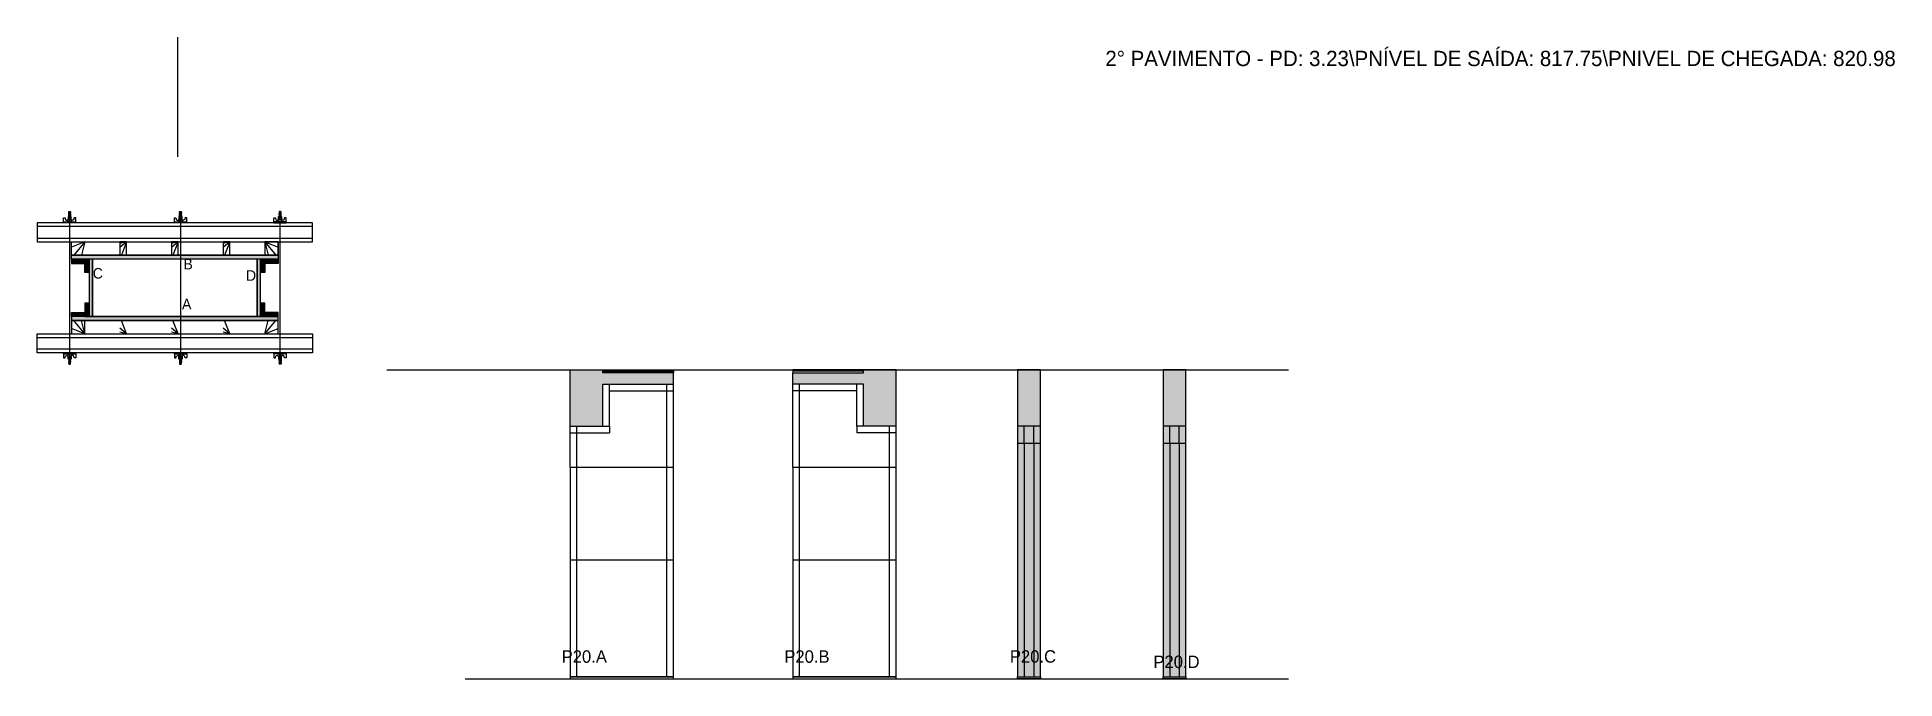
# Model space of a CAD drawing. Header units: metres. Extents: x 1908 to 3851, y 6238 to 6909.
import ezdxf

# ---------------------------------------------------------------- set-up
doc = ezdxf.new("R2010")
doc.units = ezdxf.units.M
for name, color, linetype in [('CHAPA', 7, 'Continuous'), ('COTA', 7, 'Continuous'), ('Hachura', 7, 'Continuous'), ('Madeira', 7, 'Continuous'), ('NOMENCLATURA', 7, 'Continuous'), ('Nível', 7, 'Continuous'), ('Painéis', 7, 'Continuous'), ('Perfil Metálico', 7, 'Continuous'), ('SARR_2.2x7', 7, 'Continuous'), ('SARR_EDITAR', 7, 'Continuous'), ('SARRAFO', 7, 'Continuous'), ('Texto Seção', 7, 'Continuous'), ('TEXTO_GERAL', 7, 'Continuous')]:
    doc.layers.add(name, color=color, linetype=linetype)

msp = doc.modelspace()

# ---------------------------------------------------------------- hatches: boundary and pattern name
at = {"layer": 'COTA'}
h = msp.add_hatch(color=7, dxfattribs=at)
h.dxf.hatch_style = 1
h.paths.add_polyline_path([(2499.5, 6558), (2573.5, 6558), (2573.5, 6558), (2573.5, 6546), (2573.5, 6546), (2499.5, 6546), (2499.5, 6546), (2499.5, 6502), (2499.5, 6502), (2465.5, 6502), (2465.5, 6502), (2465.5, 6561), (2465.5, 6561), (2499.5, 6561), (2499.5, 6561), (2499.5, 6558)])
h = msp.add_hatch(color=7, dxfattribs=at)
h.dxf.hatch_style = 1
h.paths.add_polyline_path([(2772.3, 6558), (2698.3, 6558), (2698.3, 6558), (2698.3, 6546), (2698.3, 6546), (2772.3, 6546), (2772.3, 6546), (2772.3, 6502), (2772.3, 6502), (2806.3, 6502), (2806.3, 6502), (2806.3, 6561), (2806.3, 6561), (2772.3, 6561), (2772.3, 6561), (2772.3, 6558)])
h = msp.add_hatch(color=7, dxfattribs=at)
h.dxf.hatch_style = 1
h.paths.add_polyline_path([(2957.4, 6561), (2933.4, 6561), (2933.4, 6561), (2933.4, 6502), (2933.4, 6502), (2957.4, 6502), (2957.4, 6502), (2957.4, 6561)])
h = msp.add_hatch(color=7, dxfattribs=at)
h.dxf.hatch_style = 1
h.paths.add_polyline_path([(3109.5, 6561), (3085.5, 6561), (3085.5, 6561), (3085.5, 6502), (3085.5, 6502), (3109.5, 6502), (3109.5, 6502), (3109.5, 6561)])
at = {"layer": 'Hachura'}
h = msp.add_hatch(color=7, dxfattribs=at)
h.dxf.hatch_style = 1
h.paths.add_polyline_path([(1943.9, 6676.7), (1943.9, 6680.7), (1943.9, 6680.7), (2159.9, 6680.7), (2159.9, 6680.7), (2159.9, 6676.7), (2159.9, 6676.7), (1943.9, 6676.7)])
h = msp.add_hatch(color=7, dxfattribs=at)
h.dxf.hatch_style = 1
h.paths.add_polyline_path([(1943.9, 6676.7), (1943.9, 6680.7), (1943.9, 6680.7), (2159.9, 6680.7), (2159.9, 6680.7), (2159.9, 6676.7), (2159.9, 6676.7), (1943.9, 6676.7)])
h = msp.add_hatch(color=7, dxfattribs=at)
h.dxf.hatch_style = 1
h.paths.add_polyline_path([(1957.9, 6676.7), (1957.9, 6672.3), (1957.9, 6672.3), (1943.9, 6672.3), (1943.9, 6672.3), (1943.9, 6676.7), (1943.9, 6676.7), (1957.9, 6676.7)])
h = msp.add_hatch(color=7, dxfattribs=at)
h.dxf.hatch_style = 1
h.paths.add_polyline_path([(1962.3, 6676.7), (1957.9, 6676.7), (1957.9, 6676.7), (1957.9, 6662.7), (1957.9, 6662.7), (1962.3, 6662.7), (1962.3, 6662.7), (1962.3, 6676.7)])
h = msp.add_hatch(color=7, dxfattribs=at)
h.dxf.hatch_style = 1
h.paths.add_polyline_path([(1965.9, 6676.7), (1962.3, 6676.7), (1962.3, 6676.7), (1962.3, 6616.7), (1962.3, 6616.7), (1965.9, 6616.7), (1965.9, 6616.7), (1965.9, 6676.7)])
h = msp.add_hatch(color=7, dxfattribs=at)
h.dxf.hatch_style = 1
h.paths.add_polyline_path([(1965.9, 6676.7), (1962.3, 6676.7), (1962.3, 6676.7), (1962.3, 6616.7), (1962.3, 6616.7), (1965.9, 6616.7), (1965.9, 6616.7), (1965.9, 6676.7)])
h = msp.add_hatch(color=7, dxfattribs=at)
h.dxf.hatch_style = 1
h.paths.add_polyline_path([(2141.5, 6676.7), (2137.9, 6676.7), (2137.9, 6676.7), (2137.9, 6616.7), (2137.9, 6616.7), (2141.5, 6616.7), (2141.5, 6616.7), (2141.5, 6676.7)])
h = msp.add_hatch(color=7, dxfattribs=at)
h.dxf.hatch_style = 1
h.paths.add_polyline_path([(2141.5, 6676.7), (2137.9, 6676.7), (2137.9, 6676.7), (2137.9, 6616.7), (2137.9, 6616.7), (2141.5, 6616.7), (2141.5, 6616.7), (2141.5, 6676.7)])
h = msp.add_hatch(color=7, dxfattribs=at)
h.dxf.hatch_style = 1
h.paths.add_polyline_path([(2145.9, 6676.7), (2141.5, 6676.7), (2141.5, 6676.7), (2141.5, 6662.7), (2141.5, 6662.7), (2145.9, 6662.7), (2145.9, 6662.7), (2145.9, 6676.7)])
h = msp.add_hatch(color=7, dxfattribs=at)
h.dxf.hatch_style = 1
h.paths.add_polyline_path([(2145.9, 6676.7), (2145.9, 6672.3), (2145.9, 6672.3), (2159.9, 6672.3), (2159.9, 6672.3), (2159.9, 6676.7), (2159.9, 6676.7), (2145.9, 6676.7)])
h = msp.add_hatch(color=7, dxfattribs=at)
h.dxf.hatch_style = 1
h.paths.add_polyline_path([(1962.3, 6616.7), (1957.9, 6616.7), (1957.9, 6616.7), (1957.9, 6630.7), (1957.9, 6630.7), (1962.3, 6630.7), (1962.3, 6630.7), (1962.3, 6616.7)])
h = msp.add_hatch(color=7, dxfattribs=at)
h.dxf.hatch_style = 1
h.paths.add_polyline_path([(2145.9, 6616.7), (2141.5, 6616.7), (2141.5, 6616.7), (2141.5, 6630.7), (2141.5, 6630.7), (2145.9, 6630.7), (2145.9, 6630.7), (2145.9, 6616.7)])
h = msp.add_hatch(color=7, dxfattribs=at)
h.dxf.hatch_style = 1
h.paths.add_polyline_path([(1957.9, 6616.7), (1957.9, 6621.1), (1957.9, 6621.1), (1943.9, 6621.1), (1943.9, 6621.1), (1943.9, 6616.7), (1943.9, 6616.7), (1957.9, 6616.7)])
h = msp.add_hatch(color=7, dxfattribs=at)
h.dxf.hatch_style = 1
h.paths.add_polyline_path([(1943.9, 6616.7), (1943.9, 6612.7), (1943.9, 6612.7), (2159.9, 6612.7), (2159.9, 6612.7), (2159.9, 6616.7), (2159.9, 6616.7), (1943.9, 6616.7)])
h = msp.add_hatch(color=7, dxfattribs=at)
h.dxf.hatch_style = 1
h.paths.add_polyline_path([(1943.9, 6616.7), (1943.9, 6612.7), (1943.9, 6612.7), (2159.9, 6612.7), (2159.9, 6612.7), (2159.9, 6616.7), (2159.9, 6616.7), (1943.9, 6616.7)])
h = msp.add_hatch(color=7, dxfattribs=at)
h.dxf.hatch_style = 1
h.paths.add_polyline_path([(2145.9, 6616.7), (2145.9, 6621.1), (2145.9, 6621.1), (2159.9, 6621.1), (2159.9, 6621.1), (2159.9, 6616.7), (2159.9, 6616.7), (2145.9, 6616.7)])
h = msp.add_hatch(color=7, dxfattribs=at)
h.dxf.hatch_style = 1
h.paths.add_polyline_path([(2957.4, 6238), (2957.4, 6502), (2957.4, 6502), (2933.4, 6502), (2933.4, 6502), (2933.4, 6238), (2933.4, 6238), (2957.4, 6238)])
h = msp.add_hatch(color=7, dxfattribs=at)
h.dxf.hatch_style = 1
h.paths.add_polyline_path([(3109.5, 6238), (3109.5, 6502), (3109.5, 6502), (3085.5, 6502), (3085.5, 6502), (3085.5, 6238), (3085.5, 6238), (3109.5, 6238)])

# ---------------------------------------------------------------- linework, layer by layer
at = {"layer": 'CHAPA', "color": 7, "lineweight": 25}
for points in [[(1943.9, 6676.7), (1943.9, 6680.7), (2159.9, 6680.7), (2159.9, 6676.7)], [(1943.9, 6676.7), (1943.9, 6680.7), (2159.9, 6680.7), (2159.9, 6676.7)], [(1965.9, 6676.7), (1962.3, 6676.7), (1962.3, 6616.7), (1965.9, 6616.7)], [(1965.9, 6676.7), (1962.3, 6676.7), (1962.3, 6616.7), (1965.9, 6616.7)], [(2141.5, 6676.7), (2137.9, 6676.7), (2137.9, 6616.7), (2141.5, 6616.7)], [(2141.5, 6676.7), (2137.9, 6676.7), (2137.9, 6616.7), (2141.5, 6616.7)], [(1943.9, 6616.7), (1943.9, 6612.7), (2159.9, 6612.7), (2159.9, 6616.7)], [(1943.9, 6616.7), (1943.9, 6612.7), (2159.9, 6612.7), (2159.9, 6616.7)]]:
    msp.add_lwpolyline(points, close=True, dxfattribs=at)
at = {"layer": 'COTA', "color": 7, "lineweight": 25}
for p, q in [((2465.5, 6502), (2465.5, 6561)), ((2465.5, 6561), (2499.5, 6561)), ((2573.5, 6546), (2573.5, 6558)), ((2698.3, 6546), (2698.3, 6558)), ((2806.3, 6561), (2772.3, 6561)), ((2806.3, 6502), (2806.3, 6561))]:
    msp.add_line(p, q, dxfattribs=at)
for points in [[(2957.4, 6502), (2957.4, 6561), (2933.4, 6561), (2933.4, 6502)], [(3109.5, 6502), (3109.5, 6561), (3085.5, 6561), (3085.5, 6502)]]:
    msp.add_lwpolyline(points, dxfattribs=at)
at = {"layer": 'Defpoints', "color": 7, "lineweight": 25}
msp.add_line((2054.9, 6783.7), (2054.9, 6908.7), dxfattribs=at)
at = {"layer": 'Hachura', "color": 7, "lineweight": 25}
for p, q in [((1940.8, 6725.7), (1943, 6724.7)), ((1942.9, 6724.4), (1940.8, 6725.5)), ((1940.8, 6724.6), (1943, 6723.5)), ((1942.9, 6723.3), (1940.8, 6724.3)), ((1940.8, 6723.4), (1943, 6722.3)), ((1942.9, 6722.1), (1940.8, 6723.2)), ((1940.9, 6726.2), (1941.2, 6726.5)), ((1940.9, 6725.8), (1940.9, 6726.2)), ((1940.9, 6726.2), (1940.9, 6726.2)), ((1942.8, 6726.2), (1940.9, 6726.2)), ((1940.9, 6725.8), (1942.8, 6724.9)), ((1940.9, 6725.8), (1942.8, 6724.9)), ((1940.9, 6724.7), (1940.9, 6725.3)), ((1942.8, 6724.3), (1940.9, 6725.3)), ((1940.9, 6724.7), (1942.8, 6723.7)), ((1940.9, 6723.5), (1940.9, 6724.2)), ((1942.8, 6723.2), (1940.9, 6724.2)), ((1940.9, 6723.9), (1940.9, 6724.2)), ((1940.9, 6723.5), (1942.8, 6722.5)), ((1940.9, 6722.3), (1940.9, 6723)), ((1942.8, 6722), (1940.9, 6723)), ((1941.2, 6726.5), (1942.5, 6726.5)), ((1942.8, 6725.5), (1941.5, 6726.2)), ((1942.9, 6725.6), (1941.8, 6726.2)), ((1941.9, 6725.5), (1941.9, 6571.7)), ((1942.3, 6726.2), (1943, 6725.8)), ((1942.8, 6726.2), (1942.5, 6726.5)), ((1942.6, 6726.2), (1942.8, 6726)), ((1942.8, 6726), (1942.8, 6726.2)), ((1942.8, 6725.5), (1942.8, 6724.9)), ((1942.8, 6723.7), (1942.8, 6724.3)), ((1942.8, 6723), (1942.8, 6723.2)), ((1942.8, 6723), (1942.8, 6722.5)), ((2056.8, 6725.7), (2059, 6724.7)), ((2058.9, 6724.4), (2056.8, 6725.5)), ((2056.8, 6724.6), (2059, 6723.5)), ((2058.9, 6723.3), (2056.8, 6724.3)), ((2056.8, 6723.4), (2059, 6722.3)), ((2058.9, 6722.1), (2056.8, 6723.2)), ((2056.9, 6726.2), (2057.2, 6726.5)), ((2056.9, 6725.8), (2056.9, 6726.2)), ((2056.9, 6726.2), (2056.9, 6726.2)), ((2058.8, 6726.2), (2056.9, 6726.2)), ((2056.9, 6725.8), (2058.8, 6724.9)), ((2056.9, 6725.8), (2058.8, 6724.9)), ((2056.9, 6724.7), (2056.9, 6725.3)), ((2058.8, 6724.3), (2056.9, 6725.3)), ((2056.9, 6724.7), (2058.8, 6723.7)), ((2056.9, 6723.5), (2056.9, 6724.2)), ((2058.8, 6723.2), (2056.9, 6724.2)), ((2056.9, 6723.9), (2056.9, 6724.2)), ((2056.9, 6723.5), (2058.8, 6722.5)), ((2056.9, 6722.3), (2056.9, 6723)), ((2058.8, 6722), (2056.9, 6723)), ((2057.2, 6726.5), (2058.5, 6726.5)), ((2058.8, 6725.5), (2057.5, 6726.2)), ((2058.9, 6725.6), (2057.8, 6726.2)), ((2057.9, 6725.5), (2057.9, 6571.7)), ((2058.3, 6726.2), (2059, 6725.8)), ((2058.8, 6726.2), (2058.5, 6726.5)), ((2058.6, 6726.2), (2058.8, 6726)), ((2058.8, 6726), (2058.8, 6726.2)), ((2058.8, 6725.5), (2058.8, 6724.9)), ((2058.8, 6723.7), (2058.8, 6724.3)), ((2058.8, 6723), (2058.8, 6723.2)), ((2058.8, 6723), (2058.8, 6722.5)), ((2161.5, 6726.2), (2160.9, 6725.8)), ((2160.9, 6725.6), (2162, 6726.2)), ((2163, 6725.7), (2160.9, 6724.7)), ((2160.9, 6724.4), (2163.1, 6725.5)), ((2163, 6724.6), (2160.9, 6723.5)), ((2160.9, 6723.3), (2163.1, 6724.3)), ((2163, 6723.4), (2160.9, 6722.3)), ((2160.9, 6722.1), (2163.1, 6723.2)), ((2161, 6726.2), (2161.3, 6726.5)), ((2161.3, 6726.2), (2161, 6726)), ((2161, 6726), (2161, 6726.2)), ((2161, 6725.5), (2162.3, 6726.2)), ((2161, 6726.2), (2163, 6726.2)), ((2163, 6725.8), (2161, 6724.9)), ((2163, 6725.8), (2161, 6724.9)), ((2161, 6725.5), (2161, 6724.9)), ((2161, 6724.3), (2163, 6725.3)), ((2163, 6724.7), (2161, 6723.7)), ((2161, 6723.7), (2161, 6724.3)), ((2161, 6723.2), (2163, 6724.2)), ((2163, 6723.5), (2161, 6722.5)), ((2161, 6723), (2161, 6723.2)), ((2161, 6723), (2161, 6722.5)), ((2161, 6722), (2163, 6723)), ((2162.6, 6726.5), (2161.3, 6726.5)), ((2161.9, 6725.5), (2161.9, 6571.7)), ((2163, 6726.2), (2162.6, 6726.5)), ((2163, 6725.8), (2163, 6726.2)), ((2163, 6726.2), (2163, 6726.2)), ((2163, 6724.7), (2163, 6725.3)), ((2163, 6723.5), (2163, 6724.2)), ((2163, 6723.9), (2163, 6724.2)), ((2163, 6722.3), (2163, 6723)), ((1935.5, 6714.7), (1935.5, 6719.8)), ((1935.5, 6719.8), (1937.1, 6719.8)), ((1935.5, 6715.6), (1948.4, 6715.6)), ((1935.5, 6715.6), (1940.6, 6715.6)), ((1948.4, 6714.7), (1935.5, 6714.7)), ((1935.6, 6715.6), (1935.6, 6714.7)), ((1935.8, 6715.6), (1935.8, 6714.7)), ((1936.2, 6715.6), (1936.2, 6714.7)), ((1936.6, 6715.6), (1936.6, 6714.7)), ((1937.1, 6719.8), (1937.7, 6717.6)), ((1937.5, 6715.6), (1937.5, 6714.7)), ((1938, 6717.4), (1940, 6717.4)), ((1938.9, 6715.6), (1938.9, 6714.7)), ((1947.4, 6714.7), (1939.6, 6714.7)), ((1940, 6718.2), (1943.8, 6718.2)), ((1940, 6715.6), (1940, 6718.2)), ((1941.9, 6715.6), (1940, 6715.6)), ((1943.6, 6721.4), (1940.2, 6721.4)), ((1940.2, 6721.4), (1940.2, 6718.2)), ((1943.6, 6721.3), (1940.2, 6721.3)), ((1940.6, 6715.6), (1941.3, 6715.6)), ((1942, 6721.4), (1940.8, 6722)), ((1940.9, 6722.3), (1942.8, 6721.4)), ((1941.8, 6721.4), (1940.9, 6721.8)), ((1940.9, 6721.4), (1940.9, 6721.8)), ((1941, 6715.3), (1941, 6715.5)), ((1941, 6714.8), (1941, 6715.3)), ((1941.3, 6721.4), (1941.3, 6718.2)), ((1941.6, 6715.6), (1941.6, 6717.6)), ((1941.9, 6715.6), (1941.9, 6714.7)), ((1942.1, 6717.6), (1942.1, 6715.6)), ((1942.8, 6722), (1942.8, 6721.4)), ((1942.8, 6721.4), (1942.8, 6718.2)), ((1942.9, 6715.5), (1942.9, 6715)), ((1943.6, 6718.2), (1943.6, 6721.4)), ((1943.8, 6718.2), (1943.6, 6718.2)), ((1943.8, 6718.2), (1943.6, 6718.2)), ((1943.8, 6718.2), (1943.8, 6715.6)), ((1945.8, 6717.4), (1943.8, 6717.4)), ((1944.9, 6715.6), (1944.9, 6714.7)), ((1946.7, 6719.8), (1946.1, 6717.6)), ((1946.4, 6715.6), (1946.4, 6714.7)), ((1948.4, 6719.8), (1946.7, 6719.8)), ((1947.2, 6715.6), (1947.2, 6714.7)), ((1947.7, 6715.6), (1947.7, 6714.7)), ((1948, 6715.6), (1948, 6714.7)), ((1948.2, 6715.6), (1948.2, 6714.7)), ((1948.4, 6715.6), (1948.4, 6719.8)), ((1948.4, 6715.6), (1948.4, 6714.7)), ((2051.5, 6714.7), (2051.5, 6719.8)), ((2051.5, 6719.8), (2053.1, 6719.8)), ((2051.5, 6715.6), (2064.4, 6715.6)), ((2051.5, 6715.6), (2056.6, 6715.6)), ((2064.4, 6714.7), (2051.5, 6714.7)), ((2051.6, 6715.6), (2051.6, 6714.7)), ((2051.8, 6715.6), (2051.8, 6714.7)), ((2052.2, 6715.6), (2052.2, 6714.7)), ((2052.6, 6715.6), (2052.6, 6714.7)), ((2053.1, 6719.8), (2053.7, 6717.6)), ((2053.5, 6715.6), (2053.5, 6714.7)), ((2054, 6717.4), (2056, 6717.4)), ((2054.9, 6715.6), (2054.9, 6714.7)), ((2063.4, 6714.7), (2055.6, 6714.7)), ((2056, 6718.2), (2059.8, 6718.2)), ((2056, 6715.6), (2056, 6718.2)), ((2057.9, 6715.6), (2056, 6715.6)), ((2059.6, 6721.4), (2056.2, 6721.4)), ((2056.2, 6721.4), (2056.2, 6718.2)), ((2059.6, 6721.3), (2056.2, 6721.3)), ((2056.6, 6715.6), (2057.3, 6715.6)), ((2058, 6721.4), (2056.8, 6722)), ((2056.9, 6722.3), (2058.8, 6721.4)), ((2057.8, 6721.4), (2056.9, 6721.8)), ((2056.9, 6721.4), (2056.9, 6721.8)), ((2057, 6715.3), (2057, 6715.5)), ((2057, 6714.8), (2057, 6715.3)), ((2057.3, 6721.4), (2057.3, 6718.2)), ((2057.6, 6715.6), (2057.6, 6717.6)), ((2057.9, 6715.6), (2057.9, 6714.7)), ((2058.1, 6717.6), (2058.1, 6715.6)), ((2058.8, 6722), (2058.8, 6721.4)), ((2058.8, 6721.4), (2058.8, 6718.2)), ((2058.9, 6715.5), (2058.9, 6715)), ((2059.6, 6718.2), (2059.6, 6721.4)), ((2059.8, 6718.2), (2059.6, 6718.2)), ((2059.8, 6718.2), (2059.6, 6718.2)), ((2059.8, 6718.2), (2059.8, 6715.6)), ((2061.8, 6717.4), (2059.8, 6717.4)), ((2060.9, 6715.6), (2060.9, 6714.7)), ((2062.7, 6719.8), (2062.1, 6717.6)), ((2062.4, 6715.6), (2062.4, 6714.7)), ((2064.4, 6719.8), (2062.7, 6719.8)), ((2063.2, 6715.6), (2063.2, 6714.7)), ((2063.7, 6715.6), (2063.7, 6714.7)), ((2064, 6715.6), (2064, 6714.7)), ((2064.2, 6715.6), (2064.2, 6714.7)), ((2064.4, 6715.6), (2064.4, 6719.8)), ((2064.4, 6715.6), (2064.4, 6714.7)), ((2155.5, 6715.6), (2155.5, 6719.8)), ((2155.5, 6719.8), (2157.1, 6719.8)), ((2168.4, 6715.6), (2155.5, 6715.6)), ((2155.5, 6715.6), (2155.5, 6714.7)), ((2155.5, 6714.7), (2168.4, 6714.7)), ((2155.6, 6715.6), (2155.6, 6714.7)), ((2155.8, 6715.6), (2155.8, 6714.7)), ((2156.2, 6715.6), (2156.2, 6714.7)), ((2156.4, 6714.7), (2164.2, 6714.7)), ((2156.6, 6715.6), (2156.6, 6714.7)), ((2157.1, 6719.8), (2157.7, 6717.6)), ((2157.5, 6715.6), (2157.5, 6714.7)), ((2158, 6717.4), (2160, 6717.4)), ((2158.9, 6715.6), (2158.9, 6714.7)), ((2163.9, 6718.2), (2160, 6718.2)), ((2160, 6718.2), (2160, 6715.6)), ((2160, 6718.2), (2160.2, 6718.2)), ((2160, 6718.2), (2160.2, 6718.2)), ((2160.2, 6721.4), (2163.6, 6721.4)), ((2160.2, 6718.2), (2160.2, 6721.4)), ((2160.2, 6721.3), (2163.6, 6721.3)), ((2160.9, 6715.5), (2160.9, 6715)), ((2163, 6722.3), (2161, 6721.4)), ((2161, 6722), (2161, 6721.4)), ((2161, 6721.4), (2161, 6718.2)), ((2161.7, 6717.6), (2161.7, 6715.6)), ((2161.8, 6721.4), (2163.1, 6722)), ((2161.9, 6715.6), (2163.9, 6715.6)), ((2161.9, 6715.6), (2161.9, 6714.7)), ((2162, 6721.4), (2163, 6721.8)), ((2162.2, 6715.6), (2162.2, 6717.6)), ((2162.6, 6721.4), (2162.6, 6718.2)), ((2163.2, 6715.6), (2162.6, 6715.6)), ((2162.9, 6715.3), (2162.9, 6715.5)), ((2162.9, 6714.8), (2162.9, 6715.3)), ((2163, 6721.4), (2163, 6721.8)), ((2168.4, 6715.6), (2163.2, 6715.6)), ((2163.6, 6721.4), (2163.6, 6718.2)), ((2163.9, 6715.6), (2163.9, 6718.2)), ((2165.8, 6717.4), (2163.9, 6717.4)), ((2165, 6715.6), (2165, 6714.7)), ((2166.7, 6719.8), (2166.1, 6717.6)), ((2166.4, 6715.6), (2166.4, 6714.7)), ((2168.4, 6719.8), (2166.7, 6719.8)), ((2167.2, 6715.6), (2167.2, 6714.7)), ((2167.7, 6715.6), (2167.7, 6714.7)), ((2168, 6715.6), (2168, 6714.7)), ((2168.2, 6715.6), (2168.2, 6714.7)), ((2168.4, 6714.7), (2168.4, 6719.8)), ((1948.4, 6578.7), (1935.5, 6578.7)), ((1935.5, 6578.7), (1935.5, 6573.5)), ((1935.5, 6577.8), (1948.4, 6577.8)), ((1935.5, 6577.8), (1940.6, 6577.8)), ((1935.5, 6573.5), (1937.1, 6573.5)), ((1935.6, 6577.8), (1935.6, 6578.7)), ((1935.8, 6577.8), (1935.8, 6578.7)), ((1936.2, 6577.8), (1936.2, 6578.7)), ((1936.6, 6577.8), (1936.6, 6578.7)), ((1937.1, 6573.5), (1937.7, 6575.7)), ((1937.5, 6577.8), (1937.5, 6578.7)), ((1938, 6576), (1940, 6576)), ((1938.9, 6577.8), (1938.9, 6578.7)), ((1947.4, 6578.7), (1939.6, 6578.7)), ((1941.9, 6577.8), (1940, 6577.8)), ((1940, 6577.8), (1940, 6575.2)), ((1940, 6575.2), (1943.8, 6575.2)), ((1940.2, 6572), (1940.2, 6575.2)), ((1943.6, 6572), (1940.2, 6572)), ((1943.6, 6572), (1940.2, 6572)), ((1940.6, 6577.8), (1941.3, 6577.8)), ((1942, 6572), (1940.8, 6571.3)), ((1942.9, 6571.2), (1940.8, 6570.2)), ((1940.8, 6569.9), (1943, 6571)), ((1942.9, 6570.1), (1940.8, 6569)), ((1940.8, 6568.8), (1943, 6569.9)), ((1942.9, 6568.9), (1940.8, 6567.9)), ((1940.8, 6567.6), (1943, 6568.7)), ((1940.9, 6571), (1942.8, 6572)), ((1941.8, 6572), (1940.9, 6571.5)), ((1940.9, 6572), (1940.9, 6571.5)), ((1942.8, 6571.3), (1940.9, 6570.4)), ((1940.9, 6571), (1940.9, 6570.4)), ((1940.9, 6569.8), (1942.8, 6570.8)), ((1942.8, 6570.2), (1940.9, 6569.2)), ((1940.9, 6569.8), (1940.9, 6569.2)), ((1940.9, 6568.7), (1942.8, 6569.6)), ((1940.9, 6569.4), (1940.9, 6569.2)), ((1942.8, 6569), (1940.9, 6568)), ((1940.9, 6568.7), (1940.9, 6568)), ((1940.9, 6567.5), (1942.8, 6568.5)), ((1940.9, 6567.5), (1942.8, 6568.5)), ((1940.9, 6567.5), (1940.9, 6567.2)), ((1941, 6578.5), (1941, 6578.1)), ((1941, 6578.1), (1941, 6577.9)), ((1941.3, 6572), (1941.3, 6575.2)), ((1942.8, 6567.8), (1941.5, 6567.2)), ((1941.6, 6577.8), (1941.6, 6575.8)), ((1942.9, 6567.8), (1941.8, 6567.2)), ((1941.9, 6577.8), (1941.9, 6578.7)), ((1942.1, 6575.8), (1942.1, 6577.8)), ((1942.3, 6567.2), (1943, 6567.5)), ((1942.8, 6572), (1942.8, 6575.2)), ((1942.8, 6571.3), (1942.8, 6572)), ((1942.8, 6570.4), (1942.8, 6570.8)), ((1942.8, 6570.4), (1942.8, 6570.2)), ((1942.8, 6569.6), (1942.8, 6569)), ((1942.8, 6567.8), (1942.8, 6568.5)), ((1942.9, 6577.9), (1942.9, 6578.3)), ((1943.6, 6575.2), (1943.6, 6572)), ((1943.8, 6575.2), (1943.6, 6575.2)), ((1943.8, 6575.2), (1943.6, 6575.2)), ((1945.8, 6576), (1943.8, 6576)), ((1943.8, 6575.2), (1943.8, 6577.8)), ((1944.9, 6577.8), (1944.9, 6578.7)), ((1946.7, 6573.5), (1946.1, 6575.7)), ((1946.4, 6577.8), (1946.4, 6578.7)), ((1948.4, 6573.5), (1946.7, 6573.5)), ((1947.2, 6577.8), (1947.2, 6578.7)), ((1947.7, 6577.8), (1947.7, 6578.7)), ((1948, 6577.8), (1948, 6578.7)), ((1948.2, 6577.8), (1948.2, 6578.7)), ((1948.4, 6577.8), (1948.4, 6578.7)), ((1948.4, 6577.8), (1948.4, 6573.5)), ((2064.4, 6578.7), (2051.5, 6578.7)), ((2051.5, 6578.7), (2051.5, 6573.5)), ((2051.5, 6577.8), (2064.4, 6577.8)), ((2051.5, 6577.8), (2056.6, 6577.8)), ((2051.5, 6573.5), (2053.1, 6573.5)), ((2051.6, 6577.8), (2051.6, 6578.7)), ((2051.8, 6577.8), (2051.8, 6578.7)), ((2052.2, 6577.8), (2052.2, 6578.7)), ((2052.6, 6577.8), (2052.6, 6578.7)), ((2053.1, 6573.5), (2053.7, 6575.7)), ((2053.5, 6577.8), (2053.5, 6578.7)), ((2054, 6576), (2056, 6576)), ((2054.9, 6577.8), (2054.9, 6578.7)), ((2063.4, 6578.7), (2055.6, 6578.7)), ((2057.9, 6577.8), (2056, 6577.8)), ((2056, 6577.8), (2056, 6575.2)), ((2056, 6575.2), (2059.8, 6575.2)), ((2056.2, 6572), (2056.2, 6575.2)), ((2059.6, 6572), (2056.2, 6572)), ((2059.6, 6572), (2056.2, 6572)), ((2056.6, 6577.8), (2057.3, 6577.8)), ((2058, 6572), (2056.8, 6571.3)), ((2058.9, 6571.2), (2056.8, 6570.2)), ((2056.8, 6569.9), (2059, 6571)), ((2058.9, 6570.1), (2056.8, 6569)), ((2056.8, 6568.8), (2059, 6569.9)), ((2058.9, 6568.9), (2056.8, 6567.9)), ((2056.8, 6567.6), (2059, 6568.7)), ((2056.9, 6571), (2058.8, 6572)), ((2057.8, 6572), (2056.9, 6571.5)), ((2056.9, 6572), (2056.9, 6571.5)), ((2058.8, 6571.3), (2056.9, 6570.4)), ((2056.9, 6571), (2056.9, 6570.4)), ((2056.9, 6569.8), (2058.8, 6570.8)), ((2058.8, 6570.2), (2056.9, 6569.2)), ((2056.9, 6569.8), (2056.9, 6569.2)), ((2056.9, 6568.7), (2058.8, 6569.6)), ((2056.9, 6569.4), (2056.9, 6569.2)), ((2058.8, 6569), (2056.9, 6568)), ((2056.9, 6568.7), (2056.9, 6568)), ((2056.9, 6567.5), (2058.8, 6568.5)), ((2056.9, 6567.5), (2058.8, 6568.5)), ((2056.9, 6567.5), (2056.9, 6567.2)), ((2057, 6578.5), (2057, 6578.1)), ((2057, 6578.1), (2057, 6577.9)), ((2057.3, 6572), (2057.3, 6575.2)), ((2058.8, 6567.8), (2057.5, 6567.2)), ((2057.6, 6577.8), (2057.6, 6575.8)), ((2058.9, 6567.8), (2057.8, 6567.2)), ((2057.9, 6577.8), (2057.9, 6578.7)), ((2058.1, 6575.8), (2058.1, 6577.8)), ((2058.3, 6567.2), (2059, 6567.5)), ((2058.8, 6572), (2058.8, 6575.2)), ((2058.8, 6571.3), (2058.8, 6572)), ((2058.8, 6570.4), (2058.8, 6570.8)), ((2058.8, 6570.4), (2058.8, 6570.2)), ((2058.8, 6569.6), (2058.8, 6569)), ((2058.8, 6567.8), (2058.8, 6568.5)), ((2058.9, 6577.9), (2058.9, 6578.3)), ((2059.6, 6575.2), (2059.6, 6572)), ((2059.8, 6575.2), (2059.6, 6575.2)), ((2059.8, 6575.2), (2059.6, 6575.2)), ((2061.8, 6576), (2059.8, 6576)), ((2059.8, 6575.2), (2059.8, 6577.8)), ((2060.9, 6577.8), (2060.9, 6578.7)), ((2062.7, 6573.5), (2062.1, 6575.7)), ((2062.4, 6577.8), (2062.4, 6578.7)), ((2064.4, 6573.5), (2062.7, 6573.5)), ((2063.2, 6577.8), (2063.2, 6578.7)), ((2063.7, 6577.8), (2063.7, 6578.7)), ((2064, 6577.8), (2064, 6578.7)), ((2064.2, 6577.8), (2064.2, 6578.7)), ((2064.4, 6577.8), (2064.4, 6578.7)), ((2064.4, 6577.8), (2064.4, 6573.5)), ((2155.5, 6578.7), (2168.4, 6578.7)), ((2155.5, 6577.8), (2155.5, 6578.7)), ((2168.4, 6577.8), (2155.5, 6577.8)), ((2155.5, 6577.8), (2155.5, 6573.5)), ((2155.5, 6573.5), (2157.1, 6573.5)), ((2155.6, 6577.8), (2155.6, 6578.7)), ((2155.8, 6577.8), (2155.8, 6578.7)), ((2156.2, 6577.8), (2156.2, 6578.7)), ((2156.4, 6578.7), (2164.2, 6578.7)), ((2156.6, 6577.8), (2156.6, 6578.7)), ((2157.1, 6573.5), (2157.7, 6575.7)), ((2157.5, 6577.8), (2157.5, 6578.7)), ((2158, 6576), (2160, 6576)), ((2158.9, 6577.8), (2158.9, 6578.7)), ((2160, 6575.2), (2160, 6577.8)), ((2163.9, 6575.2), (2160, 6575.2)), ((2160, 6575.2), (2160.2, 6575.2)), ((2160, 6575.2), (2160.2, 6575.2)), ((2160.2, 6575.2), (2160.2, 6572)), ((2160.2, 6572), (2163.6, 6572)), ((2160.2, 6572), (2163.6, 6572)), ((2160.9, 6577.9), (2160.9, 6578.3)), ((2160.9, 6571.2), (2163.1, 6570.2)), ((2163, 6569.9), (2160.9, 6571)), ((2160.9, 6570.1), (2163.1, 6569)), ((2163, 6568.8), (2160.9, 6569.9)), ((2160.9, 6568.9), (2163.1, 6567.9)), ((2163, 6567.6), (2160.9, 6568.7)), ((2160.9, 6567.8), (2162, 6567.2)), ((2161.5, 6567.2), (2160.9, 6567.5)), ((2161, 6572), (2161, 6575.2)), ((2161, 6571.3), (2161, 6572)), ((2163, 6571), (2161, 6572)), ((2161, 6571.3), (2163, 6570.4)), ((2161, 6570.4), (2161, 6570.8)), ((2163, 6569.8), (2161, 6570.8)), ((2161, 6570.4), (2161, 6570.2)), ((2161, 6570.2), (2163, 6569.2)), ((2161, 6569.6), (2161, 6569)), ((2163, 6568.7), (2161, 6569.6)), ((2161, 6569), (2163, 6568)), ((2163, 6567.5), (2161, 6568.5)), ((2161, 6567.8), (2161, 6568.5)), ((2163, 6567.5), (2161, 6568.5)), ((2161, 6567.8), (2162.3, 6567.2)), ((2161.7, 6575.8), (2161.7, 6577.8)), ((2161.8, 6572), (2163.1, 6571.3)), ((2161.9, 6577.8), (2161.9, 6578.7)), ((2161.9, 6577.8), (2163.9, 6577.8)), ((2162, 6572), (2163, 6571.5)), ((2162.2, 6577.8), (2162.2, 6575.8)), ((2163.2, 6577.8), (2162.6, 6577.8)), ((2162.6, 6572), (2162.6, 6575.2)), ((2162.9, 6578.5), (2162.9, 6578.1)), ((2162.9, 6578.1), (2162.9, 6577.9)), ((2163, 6572), (2163, 6571.5)), ((2163, 6571), (2163, 6570.4)), ((2163, 6569.8), (2163, 6569.2)), ((2163, 6569.4), (2163, 6569.2)), ((2163, 6568.7), (2163, 6568)), ((2163, 6567.5), (2163, 6567.2)), ((2168.4, 6577.8), (2163.2, 6577.8)), ((2163.6, 6572), (2163.6, 6575.2)), ((2163.9, 6577.8), (2163.9, 6575.2)), ((2165.8, 6576), (2163.9, 6576)), ((2165, 6577.8), (2165, 6578.7)), ((2166.7, 6573.5), (2166.1, 6575.7)), ((2166.4, 6577.8), (2166.4, 6578.7)), ((2168.4, 6573.5), (2166.7, 6573.5)), ((2167.2, 6577.8), (2167.2, 6578.7)), ((2167.7, 6577.8), (2167.7, 6578.7)), ((2168, 6577.8), (2168, 6578.7)), ((2168.2, 6577.8), (2168.2, 6578.7)), ((2168.4, 6578.7), (2168.4, 6573.5)), ((1940.9, 6567.2), (1940.9, 6567.2)), ((1940.9, 6567.2), (1941.2, 6566.9)), ((1942.8, 6567.2), (1940.9, 6567.2)), ((1941.2, 6566.9), (1942.5, 6566.9)), ((1942.8, 6567.2), (1942.5, 6566.9)), ((1942.6, 6567.2), (1942.8, 6567.3)), ((1942.8, 6567.3), (1942.8, 6567.2)), ((2056.9, 6567.2), (2056.9, 6567.2)), ((2056.9, 6567.2), (2057.2, 6566.9)), ((2058.8, 6567.2), (2056.9, 6567.2)), ((2057.2, 6566.9), (2058.5, 6566.9)), ((2058.8, 6567.2), (2058.5, 6566.9)), ((2058.6, 6567.2), (2058.8, 6567.3)), ((2058.8, 6567.3), (2058.8, 6567.2)), ((2161.3, 6567.2), (2161, 6567.3)), ((2161, 6567.3), (2161, 6567.2)), ((2161, 6567.2), (2161.3, 6566.9)), ((2161, 6567.2), (2163, 6567.2)), ((2162.6, 6566.9), (2161.3, 6566.9)), ((2163, 6567.2), (2162.6, 6566.9)), ((2163, 6567.2), (2163, 6567.2))]:
    msp.add_line(p, q, dxfattribs=at)
at = {"layer": 'Madeira', "color": 7, "lineweight": 25}
for p, q in [((1957.9, 6694.7), (1943.9, 6689.3)), ((1957.9, 6694.7), (1946.4, 6680.7)), ((1957.9, 6694.7), (1954.4, 6680.7)), ((2001.4, 6694.7), (1994.4, 6688.9)), ((2001.4, 6694.7), (1994.4, 6692.9)), ((2001.4, 6694.7), (1996, 6680.7)), ((2055.4, 6694.7), (2048.4, 6688.9)), ((2055.4, 6694.7), (2048.4, 6692.9)), ((2055.4, 6694.7), (2050, 6680.7)), ((2109.4, 6694.7), (2102.4, 6688.9)), ((2109.4, 6694.7), (2102.4, 6692.9)), ((2109.4, 6694.7), (2104, 6680.7)), ((2145.9, 6694.7), (2157.4, 6680.7)), ((2145.9, 6694.7), (2149.4, 6680.7)), ((2145.9, 6694.7), (2159.9, 6689.2)), ((1957.9, 6598.7), (1946.4, 6612.7)), ((1957.9, 6598.7), (1954.4, 6612.7)), ((2001.4, 6598.7), (1996, 6612.7)), ((2055.4, 6598.7), (2050, 6612.7)), ((2109.4, 6598.7), (2104, 6612.7)), ((2145.9, 6598.7), (2157.4, 6612.7)), ((2145.9, 6598.7), (2149.4, 6612.7)), ((1957.9, 6598.7), (1943.9, 6604.1)), ((2001.4, 6598.7), (1994.4, 6604.4)), ((2001.4, 6598.7), (1994.4, 6600.4)), ((2055.4, 6598.7), (2048.4, 6604.4)), ((2055.4, 6598.7), (2048.4, 6600.4)), ((2109.4, 6598.7), (2102.4, 6604.4)), ((2109.4, 6598.7), (2102.4, 6600.4)), ((2145.9, 6598.7), (2159.9, 6604.1))]:
    msp.add_line(p, q, dxfattribs=at)
for points in [[(2159.9, 6694.7), (2159.9, 6680.7), (1943.9, 6680.7), (1943.9, 6694.7)], [(2001.4, 6694.7), (1994.4, 6694.7), (1994.4, 6680.7), (2001.4, 6680.7)], [(2055.4, 6694.7), (2048.4, 6694.7), (2048.4, 6680.7), (2055.4, 6680.7)], [(2109.4, 6694.7), (2102.4, 6694.7), (2102.4, 6680.7), (2109.4, 6680.7)], [(2145.9, 6694.7), (2145.9, 6680.7), (2159.9, 6680.7), (2159.9, 6694.7)], [(1957.9, 6598.7), (1957.9, 6612.7), (1943.9, 6612.7), (1943.9, 6598.7)], [(2159.9, 6598.7), (2159.9, 6612.7), (1943.9, 6612.7), (1943.9, 6598.7)]]:
    msp.add_lwpolyline(points, close=True, dxfattribs=at)
at = {"layer": 'Nível', "color": 7, "lineweight": 25}
for p, q in [((2273.7, 6561), (3216.7, 6561)), ((2355.7, 6238), (3216.7, 6238))]:
    msp.add_line(p, q, dxfattribs=at)
at = {"layer": 'Painéis', "color": 7, "lineweight": 25}
for p, q in [((2499.5, 6546), (2573.5, 6546)), ((2499.5, 6502), (2499.5, 6546)), ((2573.5, 6459), (2573.5, 6546)), ((2772.3, 6546), (2698.3, 6546)), ((2698.3, 6459), (2698.3, 6546)), ((2772.3, 6502), (2772.3, 6546)), ((2465.5, 6502), (2499.5, 6502)), ((2465.5, 6459), (2465.5, 6502)), ((2806.3, 6502), (2772.3, 6502)), ((2806.3, 6459), (2806.3, 6502)), ((2933.4, 6502), (2933.4, 6240)), ((2957.4, 6502), (2933.4, 6502)), ((2957.4, 6240), (2957.4, 6502)), ((3085.5, 6502), (3085.5, 6240)), ((3109.5, 6502), (3085.5, 6502)), ((3109.5, 6240), (3109.5, 6502)), ((2957.4, 6484), (2933.4, 6484)), ((3109.5, 6484), (3085.5, 6484)), ((2465.5, 6459), (2465.5, 6238)), ((2573.5, 6459), (2465.5, 6459)), ((2573.5, 6238), (2573.5, 6459)), ((2698.3, 6459), (2698.3, 6238)), ((2806.3, 6459), (2698.3, 6459)), ((2806.3, 6238), (2806.3, 6459)), ((2573.5, 6362), (2465.5, 6362)), ((2806.3, 6362), (2698.3, 6362)), ((2465.5, 6240), (2573.5, 6240)), ((2698.3, 6240), (2806.3, 6240)), ((2933.4, 6240), (2957.4, 6240)), ((3085.5, 6240), (3109.5, 6240))]:
    msp.add_line(p, q, dxfattribs=at)
for points in [[(2137.9, 6616.7), (2137.9, 6676.7), (1965.9, 6676.7), (1965.9, 6616.7)], [(2573.5, 6558), (2499.5, 6558), (2499.5, 6561), (2573.5, 6561)], [(2698.3, 6558), (2772.3, 6558), (2772.3, 6561), (2698.3, 6561)], [(2573.5, 6240), (2465.5, 6240), (2465.5, 6238), (2573.5, 6238)], [(2806.3, 6240), (2698.3, 6240), (2698.3, 6238), (2806.3, 6238)], [(2933.4, 6240), (2957.4, 6240), (2957.4, 6238), (2933.4, 6238)], [(3085.5, 6240), (3109.5, 6240), (3109.5, 6238), (3085.5, 6238)]]:
    msp.add_lwpolyline(points, close=True, dxfattribs=at)
at = {"layer": 'Perfil Metálico', "color": 7, "lineweight": 25}
for points in [[(1907.9, 6714.7), (1907.9, 6694.7), (2195.9, 6694.7), (2195.9, 6714.7)], [(2195.9, 6698.7), (2195.9, 6710.7), (1907.9, 6710.7), (1907.9, 6698.7)], [(1907.9, 6578.7), (1907.9, 6598.7), (2195.9, 6598.7), (2195.9, 6578.7)], [(2195.9, 6594.7), (2195.9, 6582.7), (1907.9, 6582.7), (1907.9, 6594.7)]]:
    msp.add_lwpolyline(points, close=True, dxfattribs=at)
at = {"layer": 'SARR_2.2x7', "color": 7, "lineweight": 25}
for p, q in [((2506.5, 6502), (2506.5, 6546)), ((2506.5, 6539), (2573.5, 6539)), ((2566.5, 6459), (2566.5, 6546)), ((2765.3, 6539), (2698.3, 6539)), ((2705.3, 6459), (2705.3, 6546)), ((2765.3, 6502), (2765.3, 6546)), ((2465.5, 6495), (2506.5, 6495)), ((2472.5, 6459), (2472.5, 6502)), ((2499.5, 6502), (2506.5, 6502)), ((2506.5, 6502), (2506.5, 6495)), ((2772.3, 6502), (2765.3, 6502)), ((2765.3, 6502), (2765.3, 6495)), ((2806.3, 6495), (2765.3, 6495)), ((2799.3, 6459), (2799.3, 6502)), ((2940.4, 6484), (2940.4, 6502)), ((2950.4, 6484), (2950.4, 6502)), ((3092.5, 6484), (3092.5, 6502)), ((3102.5, 6484), (3102.5, 6502)), ((2940.4, 6484), (2940.4, 6484)), ((2940.4, 6484), (2940.4, 6240)), ((2950.4, 6484), (2950.4, 6484)), ((2950.4, 6484), (2950.4, 6240)), ((3092.5, 6484), (3092.5, 6484)), ((3092.5, 6484), (3092.5, 6240)), ((3102.5, 6484), (3102.5, 6484)), ((3102.5, 6484), (3102.5, 6240)), ((2472.5, 6362), (2472.5, 6459)), ((2566.5, 6362), (2566.5, 6459)), ((2705.3, 6362), (2705.3, 6459)), ((2799.3, 6362), (2799.3, 6459)), ((2472.5, 6240), (2472.5, 6362)), ((2566.5, 6240), (2566.5, 6362)), ((2705.3, 6240), (2705.3, 6362)), ((2799.3, 6240), (2799.3, 6362)), ((2472.5, 6240), (2472.5, 6240)), ((2566.5, 6240), (2566.5, 6240)), ((2705.3, 6240), (2705.3, 6240)), ((2799.3, 6240), (2799.3, 6240))]:
    msp.add_line(p, q, dxfattribs=at)
at = {"layer": 'SARR_EDITAR', "color": 7, "lineweight": 25}
for p, q in [((2499.5, 6559.5), (2573.5, 6559.5)), ((2772.3, 6559.5), (2698.3, 6559.5))]:
    msp.add_line(p, q, dxfattribs=at)
at = {"layer": 'SARRAFO', "color": 7, "lineweight": 25}
for points in [[(1943.9, 6672.3), (1957.9, 6672.3), (1957.9, 6676.7), (1943.9, 6676.7)], [(1957.9, 6662.7), (1957.9, 6676.7), (1962.3, 6676.7), (1962.3, 6662.7)], [(2141.5, 6662.7), (2141.5, 6676.7), (2145.9, 6676.7), (2145.9, 6662.7)], [(2159.9, 6672.3), (2145.9, 6672.3), (2145.9, 6676.7), (2159.9, 6676.7)], [(1957.9, 6630.7), (1957.9, 6616.7), (1962.3, 6616.7), (1962.3, 6630.7)], [(2141.5, 6630.7), (2141.5, 6616.7), (2145.9, 6616.7), (2145.9, 6630.7)], [(1943.9, 6621.1), (1957.9, 6621.1), (1957.9, 6616.7), (1943.9, 6616.7)], [(2159.9, 6621.1), (2145.9, 6621.1), (2145.9, 6616.7), (2159.9, 6616.7)]]:
    msp.add_lwpolyline(points, close=True, dxfattribs=at)

# ---------------------------------------------------------------- texts
at = {"layer": 'NOMENCLATURA', "color": 7, "lineweight": 25}
msp.add_text('2° PAVIMENTO - PD: 3.23\\PNÍVEL DE SAÍDA: 817.75\\PNIVEL DE CHEGADA: 820.98', height=16, dxfattribs=at).set_placement((3025.2, 6878.5))
at = {"layer": 'Texto Seção', "color": 7, "lineweight": 25}
for s, p in [('P20.A', (2456.5, 6254.8)), ('P20.B', (2689.4, 6254.8)), ('P20.C', (2925.3, 6254.9)), ('P20.D', (3075.4, 6249.3))]:
    msp.add_text(s, height=13, dxfattribs=at).set_placement(p)
at = {"layer": 'TEXTO_GERAL', "color": 7, "lineweight": 25}
for s, p in [('C', (1966.1, 6656.4)), ('B', (2060.9, 6666)), ('D', (2126.3, 6654.1)), ('A', (2059.4, 6624.3))]:
    msp.add_text(s, height=11, dxfattribs=at).set_placement(p)

doc.saveas('drawing.dxf')
